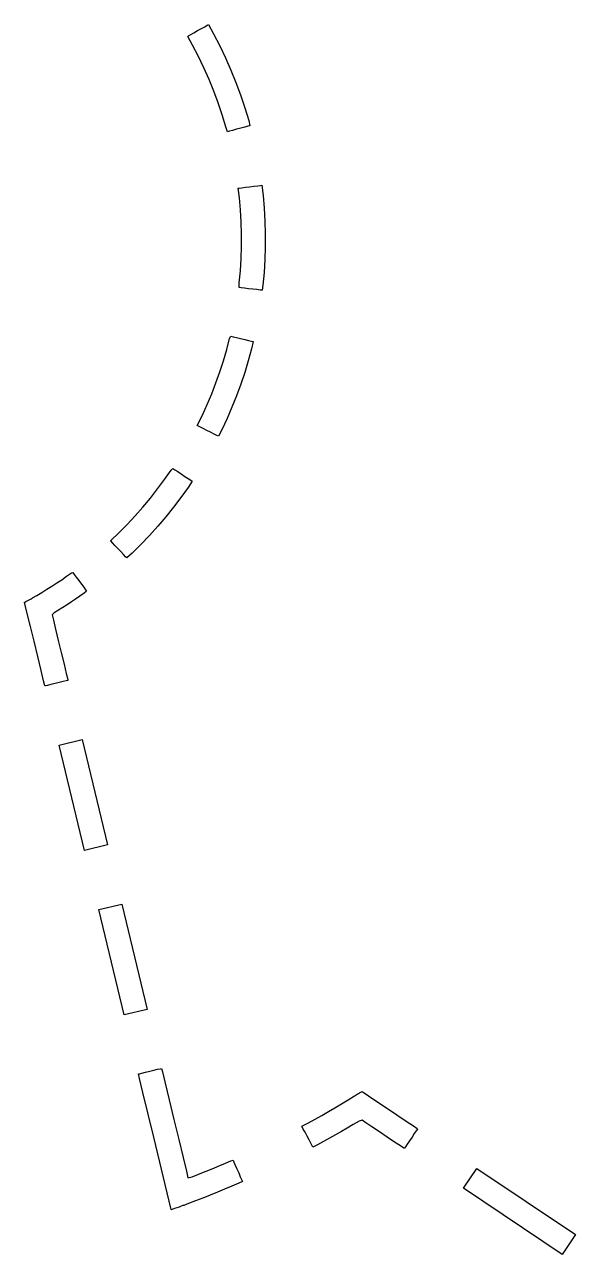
# Model space of a CAD drawing. Header units: metres. Extents: x 1626 to 2192, y 1756 to 2102.
# Drawn here: x 1685.75 to 1695.55, y 2017.39 to 2039.28 of the extents above; entities that cross this region are included whole.
import ezdxf

# ---------------------------------------------------------------- set-up
doc = ezdxf.new("R2010")
doc.units = ezdxf.units.M

msp = doc.modelspace()

# ---------------------------------------------------------------- linework, layer by layer
at = {"layer": 'COMPONENT0'}
for p, q in [((1688.83, 2039.172, 0), (1688.896, 2039.209, 0)), ((1688.896, 2039.209, 0), (1688.955, 2039.243, 0)), ((1688.955, 2039.243, 0), (1688.999, 2039.268, 0)), ((1688.999, 2039.268, 0), (1689.02, 2039.28, 0)), ((1689.02, 2039.28, 0), (1689.113, 2039.114, 0)), ((1688.653, 2039.071, 0), (1688.668, 2039.079, 0)), ((1688.74, 2038.913, 0), (1688.653, 2039.071, 0)), ((1688.668, 2039.079, 0), (1688.708, 2039.102, 0)), ((1688.708, 2039.102, 0), (1688.764, 2039.134, 0)), ((1688.764, 2039.134, 0), (1688.83, 2039.172, 0)), ((1689.113, 2039.114, 0), (1689.223, 2038.902, 0)), ((1688.844, 2038.713, 0), (1688.74, 2038.913, 0)), ((1689.223, 2038.902, 0), (1689.325, 2038.688, 0)), ((1688.941, 2038.51, 0), (1688.844, 2038.713, 0)), ((1689.325, 2038.688, 0), (1689.422, 2038.47, 0)), ((1689.032, 2038.305, 0), (1688.941, 2038.51, 0)), ((1689.117, 2038.097, 0), (1689.032, 2038.305, 0)), ((1689.422, 2038.47, 0), (1689.511, 2038.25, 0)), ((1689.195, 2037.886, 0), (1689.117, 2038.097, 0)), ((1689.511, 2038.25, 0), (1689.594, 2038.027, 0)), ((1689.266, 2037.673, 0), (1689.195, 2037.886, 0)), ((1689.594, 2038.027, 0), (1689.67, 2037.801, 0)), ((1689.331, 2037.458, 0), (1689.266, 2037.673, 0)), ((1689.67, 2037.801, 0), (1689.738, 2037.573, 0)), ((1689.361, 2037.373, 0), (1689.331, 2037.458, 0)), ((1689.597, 2037.436, 0), (1689.522, 2037.416, 0)), ((1689.667, 2037.455, 0), (1689.597, 2037.436, 0)), ((1689.723, 2037.471, 0), (1689.667, 2037.455, 0)), ((1689.757, 2037.48, 0), (1689.723, 2037.471, 0)), ((1689.738, 2037.573, 0), (1689.757, 2037.48, 0)), ((1689.396, 2037.382, 0), (1689.361, 2037.373, 0)), ((1689.452, 2037.397, 0), (1689.396, 2037.382, 0)), ((1689.522, 2037.416, 0), (1689.452, 2037.397, 0)), ((1689.553, 2036.368, 0), (1689.57, 2036.37, 0)), ((1689.572, 2036.197, 0), (1689.553, 2036.368, 0)), ((1689.57, 2036.37, 0), (1689.616, 2036.376, 0)), ((1689.616, 2036.376, 0), (1689.681, 2036.384, 0)), ((1689.681, 2036.384, 0), (1689.755, 2036.393, 0)), ((1689.755, 2036.393, 0), (1689.831, 2036.403, 0)), ((1689.831, 2036.403, 0), (1689.899, 2036.411, 0)), ((1689.899, 2036.411, 0), (1689.949, 2036.417, 0)), ((1689.949, 2036.417, 0), (1689.972, 2036.42, 0)), ((1689.972, 2036.42, 0), (1689.994, 2036.239, 0)), ((1689.591, 2035.981, 0), (1689.572, 2036.197, 0)), ((1689.994, 2036.239, 0), (1690.013, 2036.012, 0)), ((1689.603, 2035.765, 0), (1689.591, 2035.981, 0)), ((1690.013, 2036.012, 0), (1690.026, 2035.783, 0)), ((1689.609, 2035.548, 0), (1689.603, 2035.765, 0)), ((1690.026, 2035.783, 0), (1690.033, 2035.554, 0)), ((1689.609, 2035.331, 0), (1689.609, 2035.548, 0)), ((1690.033, 2035.554, 0), (1690.032, 2035.325, 0)), ((1689.603, 2035.115, 0), (1689.609, 2035.331, 0)), ((1690.032, 2035.325, 0), (1690.026, 2035.096, 0)), ((1689.59, 2034.899, 0), (1689.603, 2035.115, 0)), ((1690.026, 2035.096, 0), (1690.012, 2034.868, 0)), ((1689.571, 2034.684, 0), (1689.59, 2034.899, 0)), ((1690.012, 2034.868, 0), (1689.992, 2034.64, 0)), ((1689.568, 2034.598, 0), (1689.571, 2034.684, 0)), ((1689.603, 2034.594, 0), (1689.568, 2034.598, 0)), ((1689.662, 2034.587, 0), (1689.603, 2034.594, 0)), ((1689.734, 2034.579, 0), (1689.662, 2034.587, 0)), ((1689.992, 2034.64, 0), (1689.976, 2034.551, 0)), ((1689.81, 2034.57, 0), (1689.734, 2034.579, 0)), ((1689.882, 2034.562, 0), (1689.81, 2034.57, 0)), ((1689.94, 2034.555, 0), (1689.882, 2034.562, 0)), ((1689.976, 2034.551, 0), (1689.94, 2034.555, 0)), ((1689.399, 2033.695, 0), (1689.42, 2033.732, 0)), ((1689.42, 2033.732, 0), (1689.46, 2033.723, 0)), ((1689.46, 2033.723, 0), (1689.52, 2033.708, 0)), ((1689.52, 2033.708, 0), (1689.592, 2033.691, 0)), ((1689.289, 2033.295, 0), (1689.347, 2033.494, 0)), ((1689.347, 2033.494, 0), (1689.399, 2033.695, 0)), ((1689.592, 2033.691, 0), (1689.667, 2033.673, 0)), ((1689.667, 2033.673, 0), (1689.736, 2033.657, 0)), ((1689.789, 2033.509, 0), (1689.731, 2033.297, 0)), ((1689.736, 2033.657, 0), (1689.789, 2033.644, 0)), ((1689.789, 2033.644, 0), (1689.818, 2033.637, 0)), ((1689.818, 2033.637, 0), (1689.789, 2033.509, 0)), ((1689.225, 2033.098, 0), (1689.289, 2033.295, 0)), ((1689.731, 2033.297, 0), (1689.667, 2033.087, 0)), ((1689.156, 2032.902, 0), (1689.225, 2033.098, 0)), ((1689.667, 2033.087, 0), (1689.598, 2032.879, 0)), ((1689.081, 2032.709, 0), (1689.156, 2032.902, 0)), ((1689.598, 2032.879, 0), (1689.522, 2032.673, 0)), ((1689.001, 2032.518, 0), (1689.081, 2032.709, 0)), ((1689.522, 2032.673, 0), (1689.44, 2032.469, 0)), ((1688.915, 2032.329, 0), (1689.001, 2032.518, 0)), ((1689.44, 2032.469, 0), (1689.353, 2032.268, 0)), ((1688.824, 2032.143, 0), (1688.915, 2032.329, 0)), ((1689.353, 2032.268, 0), (1689.26, 2032.069, 0)), ((1688.834, 2032.137, 0), (1688.824, 2032.143, 0)), ((1688.871, 2032.119, 0), (1688.834, 2032.137, 0)), ((1688.926, 2032.091, 0), (1688.871, 2032.119, 0)), ((1688.992, 2032.057, 0), (1688.926, 2032.091, 0)), ((1689.061, 2032.023, 0), (1688.992, 2032.057, 0)), ((1689.123, 2031.991, 0), (1689.061, 2032.023, 0)), ((1689.172, 2031.966, 0), (1689.123, 2031.991, 0)), ((1689.199, 2031.953, 0), (1689.172, 2031.966, 0)), ((1689.26, 2032.069, 0), (1689.199, 2031.953, 0)), ((1688.239, 2031.181, 0), (1688.358, 2031.351, 0)), ((1688.358, 2031.351, 0), (1688.391, 2031.379, 0)), ((1688.391, 2031.379, 0), (1688.425, 2031.356, 0)), ((1688.425, 2031.356, 0), (1688.476, 2031.322, 0)), ((1688.476, 2031.322, 0), (1688.538, 2031.281, 0)), ((1688.116, 2031.014, 0), (1688.239, 2031.181, 0)), ((1688.538, 2031.281, 0), (1688.602, 2031.238, 0)), ((1688.602, 2031.238, 0), (1688.66, 2031.199, 0)), ((1688.731, 2031.152, 0), (1688.659, 2031.041, 0)), ((1688.66, 2031.199, 0), (1688.706, 2031.168, 0)), ((1688.706, 2031.168, 0), (1688.731, 2031.152, 0)), ((1687.988, 2030.851, 0), (1688.116, 2031.014, 0)), ((1688.532, 2030.863, 0), (1688.399, 2030.688, 0)), ((1688.659, 2031.041, 0), (1688.532, 2030.863, 0)), ((1687.718, 2030.536, 0), (1687.855, 2030.692, 0)), ((1687.855, 2030.692, 0), (1687.988, 2030.851, 0)), ((1688.399, 2030.688, 0), (1688.262, 2030.517, 0)), ((1687.577, 2030.384, 0), (1687.718, 2030.536, 0)), ((1688.262, 2030.517, 0), (1688.119, 2030.35, 0)), ((1687.281, 2030.093, 0), (1687.431, 2030.237, 0)), ((1687.431, 2030.237, 0), (1687.577, 2030.384, 0)), ((1688.119, 2030.35, 0), (1687.973, 2030.187, 0)), ((1687.289, 2030.085, 0), (1687.281, 2030.093, 0)), ((1687.317, 2030.055, 0), (1687.289, 2030.085, 0)), ((1687.359, 2030.009, 0), (1687.317, 2030.055, 0)), ((1687.41, 2029.955, 0), (1687.359, 2030.009, 0)), ((1687.821, 2030.028, 0), (1687.665, 2029.874, 0)), ((1687.973, 2030.187, 0), (1687.821, 2030.028, 0)), ((1687.462, 2029.899, 0), (1687.41, 2029.955, 0)), ((1687.51, 2029.847, 0), (1687.462, 2029.899, 0)), ((1687.547, 2029.807, 0), (1687.51, 2029.847, 0)), ((1687.568, 2029.786, 0), (1687.547, 2029.807, 0)), ((1687.665, 2029.874, 0), (1687.568, 2029.786, 0)), ((1686.237, 2029.284, 0), (1686.325, 2029.341, 0)), ((1686.325, 2029.341, 0), (1686.412, 2029.399, 0)), ((1686.412, 2029.399, 0), (1686.498, 2029.459, 0)), ((1686.498, 2029.459, 0), (1686.584, 2029.519, 0)), ((1686.584, 2029.519, 0), (1686.611, 2029.527, 0)), ((1686.611, 2029.527, 0), (1686.634, 2029.494, 0)), ((1686.634, 2029.494, 0), (1686.671, 2029.444, 0)), ((1686.671, 2029.444, 0), (1686.715, 2029.383, 0)), ((1686.715, 2029.383, 0), (1686.761, 2029.321, 0)), ((1685.89, 2029.075, 0), (1685.969, 2029.12, 0)), ((1685.969, 2029.12, 0), (1686.059, 2029.173, 0)), ((1686.059, 2029.173, 0), (1686.149, 2029.228, 0)), ((1686.149, 2029.228, 0), (1686.237, 2029.284, 0)), ((1686.808, 2029.159, 0), (1686.734, 2029.107, 0)), ((1686.761, 2029.321, 0), (1686.803, 2029.263, 0)), ((1686.803, 2029.263, 0), (1686.835, 2029.219, 0)), ((1686.853, 2029.195, 0), (1686.808, 2029.159, 0)), ((1686.835, 2029.219, 0), (1686.853, 2029.195, 0)), ((1685.751, 2028.996, 0), (1685.757, 2028.999, 0)), ((1685.762, 2028.948, 0), (1685.751, 2028.996, 0)), ((1685.757, 2028.999, 0), (1685.772, 2029.008, 0)), ((1685.799, 2028.795, 0), (1685.762, 2028.948, 0)), ((1685.772, 2029.008, 0), (1685.794, 2029.02, 0)), ((1685.794, 2029.02, 0), (1685.819, 2029.035, 0)), ((1685.819, 2029.035, 0), (1685.844, 2029.049, 0)), ((1685.844, 2029.049, 0), (1685.867, 2029.061, 0)), ((1685.867, 2029.061, 0), (1685.883, 2029.071, 0)), ((1685.883, 2029.071, 0), (1685.89, 2029.075, 0)), ((1686.431, 2028.905, 0), (1686.354, 2028.857, 0)), ((1686.508, 2028.954, 0), (1686.431, 2028.905, 0)), ((1686.584, 2029.004, 0), (1686.508, 2028.954, 0)), ((1686.659, 2029.055, 0), (1686.584, 2029.004, 0)), ((1686.734, 2029.107, 0), (1686.659, 2029.055, 0)), ((1685.854, 2028.568, 0), (1685.799, 2028.795, 0)), ((1686.276, 2028.81, 0), (1686.24, 2028.773, 0)), ((1686.24, 2028.773, 0), (1686.263, 2028.68, 0)), ((1686.263, 2028.68, 0), (1686.301, 2028.52, 0)), ((1686.354, 2028.857, 0), (1686.276, 2028.81, 0)), ((1685.918, 2028.302, 0), (1685.854, 2028.568, 0)), ((1686.301, 2028.52, 0), (1686.35, 2028.317, 0)), ((1685.984, 2028.03, 0), (1685.918, 2028.302, 0)), ((1686.35, 2028.317, 0), (1686.403, 2028.1, 0)), ((1686.043, 2027.785, 0), (1685.984, 2028.03, 0)), ((1686.403, 2028.1, 0), (1686.452, 2027.895, 0)), ((1686.452, 2027.895, 0), (1686.493, 2027.728, 0)), ((1686.088, 2027.6, 0), (1686.043, 2027.785, 0)), ((1686.11, 2027.51, 0), (1686.088, 2027.6, 0)), ((1686.437, 2027.584, 0), (1686.368, 2027.568, 0)), ((1686.491, 2027.597, 0), (1686.437, 2027.584, 0)), ((1686.52, 2027.604, 0), (1686.491, 2027.597, 0)), ((1686.493, 2027.728, 0), (1686.517, 2027.625, 0)), ((1686.517, 2027.625, 0), (1686.52, 2027.604, 0)), ((1686.121, 2027.508, 0), (1686.11, 2027.51, 0)), ((1686.16, 2027.517, 0), (1686.121, 2027.508, 0)), ((1686.22, 2027.532, 0), (1686.16, 2027.517, 0)), ((1686.293, 2027.549, 0), (1686.22, 2027.532, 0)), ((1686.368, 2027.568, 0), (1686.293, 2027.549, 0)), ((1686.364, 2026.454, 0), (1686.776, 2026.553, 0)), ((1686.776, 2026.553, 0), (1687.228, 2024.678, 0)), ((1686.816, 2024.579, 0), (1686.364, 2026.454, 0)), ((1687.228, 2024.678, 0), (1686.816, 2024.579, 0)), ((1687.07, 2023.527, 0), (1687.482, 2023.626, 0)), ((1687.522, 2021.652, 0), (1687.07, 2023.527, 0)), ((1687.482, 2023.626, 0), (1687.934, 2021.751, 0)), ((1687.934, 2021.751, 0), (1687.522, 2021.652, 0)), ((1687.776, 2020.6, 0), (1687.793, 2020.604, 0)), ((1687.795, 2020.522, 0), (1687.776, 2020.6, 0)), ((1687.793, 2020.604, 0), (1687.838, 2020.615, 0)), ((1687.838, 2020.615, 0), (1687.903, 2020.631, 0)), ((1687.903, 2020.631, 0), (1687.977, 2020.649, 0)), ((1687.977, 2020.649, 0), (1688.052, 2020.667, 0)), ((1688.052, 2020.667, 0), (1688.118, 2020.683, 0)), ((1688.118, 2020.683, 0), (1688.166, 2020.694, 0)), ((1688.166, 2020.694, 0), (1688.187, 2020.699, 0)), ((1688.187, 2020.699, 0), (1688.203, 2020.636, 0)), ((1688.203, 2020.636, 0), (1688.251, 2020.435, 0)), ((1687.855, 2020.273, 0), (1687.795, 2020.522, 0)), ((1688.251, 2020.435, 0), (1688.323, 2020.138, 0)), ((1687.944, 2019.906, 0), (1687.855, 2020.273, 0)), ((1688.323, 2020.138, 0), (1688.407, 2019.789, 0)), ((1691.39, 2020.069, 0), (1691.506, 2020.139, 0)), ((1691.506, 2020.139, 0), (1691.622, 2020.209, 0)), ((1691.622, 2020.209, 0), (1691.64, 2020.22, 0)), ((1691.64, 2020.22, 0), (1691.652, 2020.228, 0)), ((1691.652, 2020.228, 0), (1691.67, 2020.239, 0)), ((1691.67, 2020.239, 0), (1691.69, 2020.251, 0)), ((1691.69, 2020.251, 0), (1691.711, 2020.264, 0)), ((1691.711, 2020.264, 0), (1691.731, 2020.276, 0)), ((1691.731, 2020.276, 0), (1691.745, 2020.285, 0)), ((1691.745, 2020.285, 0), (1691.752, 2020.289, 0)), ((1691.752, 2020.289, 0), (1691.776, 2020.274, 0)), ((1691.776, 2020.274, 0), (1691.87, 2020.21, 0)), ((1691.87, 2020.21, 0), (1692.016, 2020.113, 0)), ((1691.037, 2019.864, 0), (1691.155, 2019.932, 0)), ((1691.155, 2019.932, 0), (1691.273, 2020, 0)), ((1691.273, 2020, 0), (1691.39, 2020.069, 0)), ((1692.016, 2020.113, 0), (1692.191, 2019.995, 0)), ((1692.191, 2019.995, 0), (1692.372, 2019.874, 0)), ((1688.048, 2019.474, 0), (1687.944, 2019.906, 0)), ((1688.407, 2019.789, 0), (1688.493, 2019.432, 0)), ((1690.683, 2019.669, 0), (1690.801, 2019.733, 0)), ((1690.801, 2019.733, 0), (1690.919, 2019.798, 0)), ((1690.919, 2019.798, 0), (1691.037, 2019.864, 0)), ((1691.598, 2019.7, 0), (1691.493, 2019.638, 0)), ((1691.703, 2019.763, 0), (1691.598, 2019.7, 0)), ((1691.755, 2019.778, 0), (1691.703, 2019.763, 0)), ((1691.822, 2019.733, 0), (1691.755, 2019.778, 0)), ((1691.93, 2019.66, 0), (1691.822, 2019.733, 0)), ((1692.372, 2019.874, 0), (1692.539, 2019.762, 0)), ((1692.539, 2019.762, 0), (1692.668, 2019.675, 0)), ((1690.689, 2019.657, 0), (1690.683, 2019.669, 0)), ((1690.71, 2019.619, 0), (1690.689, 2019.657, 0)), ((1690.74, 2019.562, 0), (1690.71, 2019.619, 0)), ((1690.776, 2019.496, 0), (1690.74, 2019.562, 0)), ((1690.812, 2019.427, 0), (1690.776, 2019.496, 0)), ((1691.281, 2019.516, 0), (1691.175, 2019.456, 0)), ((1691.387, 2019.577, 0), (1691.281, 2019.516, 0)), ((1691.493, 2019.638, 0), (1691.387, 2019.577, 0)), ((1692.063, 2019.571, 0), (1691.93, 2019.66, 0)), ((1692.204, 2019.477, 0), (1692.063, 2019.571, 0)), ((1692.334, 2019.389, 0), (1692.204, 2019.477, 0)), ((1692.644, 2019.477, 0), (1692.601, 2019.413, 0)), ((1692.685, 2019.538, 0), (1692.644, 2019.477, 0)), ((1692.668, 2019.675, 0), (1692.737, 2019.629, 0)), ((1692.718, 2019.588, 0), (1692.685, 2019.538, 0)), ((1692.739, 2019.619, 0), (1692.718, 2019.588, 0)), ((1692.737, 2019.629, 0), (1692.739, 2019.619, 0)), ((1688.154, 2019.033, 0), (1688.048, 2019.474, 0)), ((1688.493, 2019.432, 0), (1688.571, 2019.111, 0)), ((1690.845, 2019.366, 0), (1690.812, 2019.427, 0)), ((1690.87, 2019.32, 0), (1690.845, 2019.366, 0)), ((1690.882, 2019.297, 0), (1690.87, 2019.32, 0)), ((1690.962, 2019.339, 0), (1690.882, 2019.297, 0)), ((1691.069, 2019.397, 0), (1690.962, 2019.339, 0)), ((1691.175, 2019.456, 0), (1691.069, 2019.397, 0)), ((1692.438, 2019.319, 0), (1692.334, 2019.389, 0)), ((1692.499, 2019.279, 0), (1692.438, 2019.319, 0)), ((1692.51, 2019.277, 0), (1692.499, 2019.279, 0)), ((1692.528, 2019.305, 0), (1692.51, 2019.277, 0)), ((1692.56, 2019.353, 0), (1692.528, 2019.305, 0)), ((1692.601, 2019.413, 0), (1692.56, 2019.353, 0)), ((1688.571, 2019.111, 0), (1688.63, 2018.868, 0)), ((1689.323, 2019.014, 0), (1689.421, 2019.056, 0)), ((1689.421, 2019.056, 0), (1689.46, 2019.065, 0)), ((1689.46, 2019.065, 0), (1689.475, 2019.032, 0)), ((1688.251, 2018.635, 0), (1688.154, 2019.033, 0)), ((1688.63, 2018.868, 0), (1688.658, 2018.749, 0)), ((1688.832, 2018.811, 0), (1688.931, 2018.85, 0)), ((1688.931, 2018.85, 0), (1689.03, 2018.89, 0)), ((1689.03, 2018.89, 0), (1689.128, 2018.931, 0)), ((1689.128, 2018.931, 0), (1689.226, 2018.972, 0)), ((1689.226, 2018.972, 0), (1689.323, 2019.014, 0)), ((1689.475, 2019.032, 0), (1689.499, 2018.977, 0)), ((1689.499, 2018.977, 0), (1689.529, 2018.909, 0)), ((1689.529, 2018.909, 0), (1689.56, 2018.838, 0)), ((1689.56, 2018.838, 0), (1689.589, 2018.772, 0)), ((1693.559, 2018.567, 0), (1693.795, 2018.918, 0)), ((1693.795, 2018.918, 0), (1695.551, 2017.74, 0)), ((1688.323, 2018.335, 0), (1688.251, 2018.635, 0)), ((1688.658, 2018.749, 0), (1688.734, 2018.772, 0)), ((1688.734, 2018.772, 0), (1688.832, 2018.811, 0)), ((1689.437, 2018.602, 0), (1689.309, 2018.548, 0)), ((1689.564, 2018.657, 0), (1689.437, 2018.602, 0)), ((1689.626, 2018.689, 0), (1689.564, 2018.657, 0)), ((1689.589, 2018.772, 0), (1689.612, 2018.719, 0)), ((1689.612, 2018.719, 0), (1689.626, 2018.689, 0)), ((1688.922, 2018.391, 0), (1688.793, 2018.342, 0)), ((1689.051, 2018.442, 0), (1688.922, 2018.391, 0)), ((1689.18, 2018.495, 0), (1689.051, 2018.442, 0)), ((1689.309, 2018.548, 0), (1689.18, 2018.495, 0)), ((1695.315, 2017.389, 0), (1693.559, 2018.567, 0)), ((1688.359, 2018.188, 0), (1688.323, 2018.335, 0)), ((1688.365, 2018.183, 0), (1688.359, 2018.188, 0)), ((1688.387, 2018.191, 0), (1688.365, 2018.183, 0)), ((1688.419, 2018.203, 0), (1688.387, 2018.191, 0)), ((1688.459, 2018.217, 0), (1688.419, 2018.203, 0)), ((1688.5, 2018.232, 0), (1688.459, 2018.217, 0)), ((1688.537, 2018.246, 0), (1688.5, 2018.232, 0)), ((1688.566, 2018.257, 0), (1688.537, 2018.246, 0)), ((1688.582, 2018.262, 0), (1688.566, 2018.257, 0)), ((1688.664, 2018.293, 0), (1688.582, 2018.262, 0)), ((1688.793, 2018.342, 0), (1688.664, 2018.293, 0)), ((1695.551, 2017.74, 0), (1695.315, 2017.389, 0))]:
    msp.add_line(p, q, dxfattribs=at)

doc.saveas('drawing.dxf')
